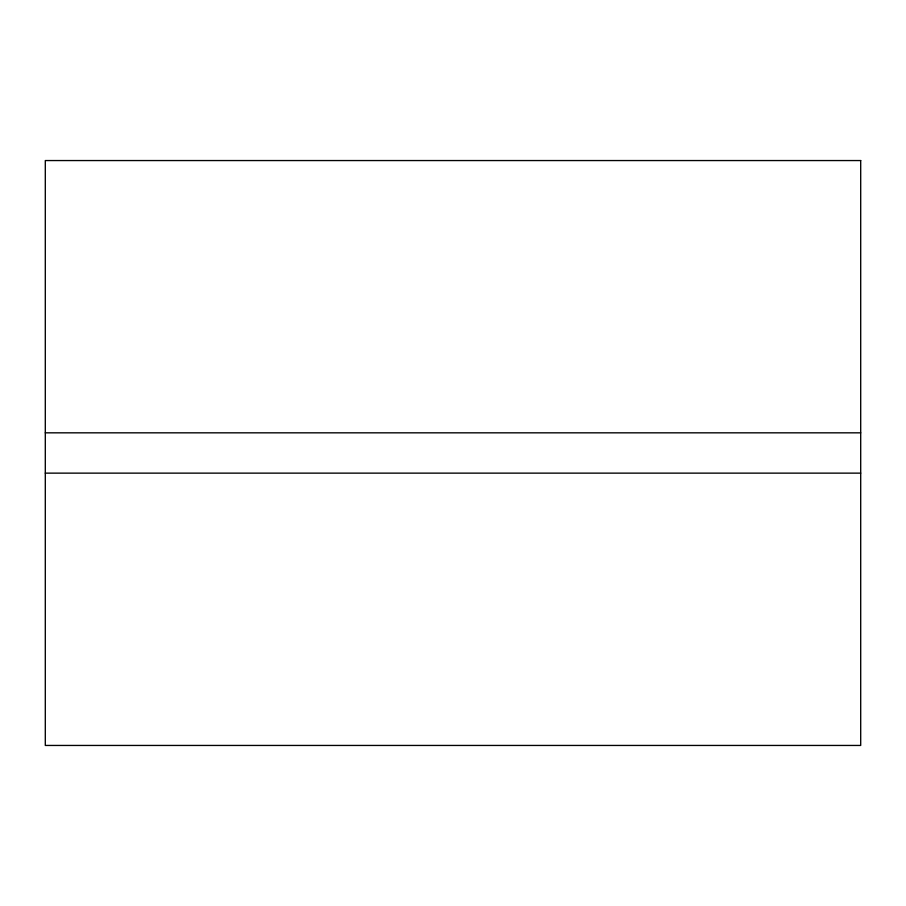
<?xml version="1.0" encoding="UTF-8"?>
<svg xmlns="http://www.w3.org/2000/svg" width="906" height="906" viewBox="0 0 906 906"><rect width="100%" height="100%" fill="white"/><g stroke="black" fill="none" stroke-linecap="round" stroke-linejoin="round"><path stroke-width="1.36" d="M45.3 432.83L860.7 432.83M45.3 473.136L860.7 473.136M860.7 160.555L45.3 160.555L45.3 745.445L860.7 745.445L860.7 160.555"/></g></svg>
